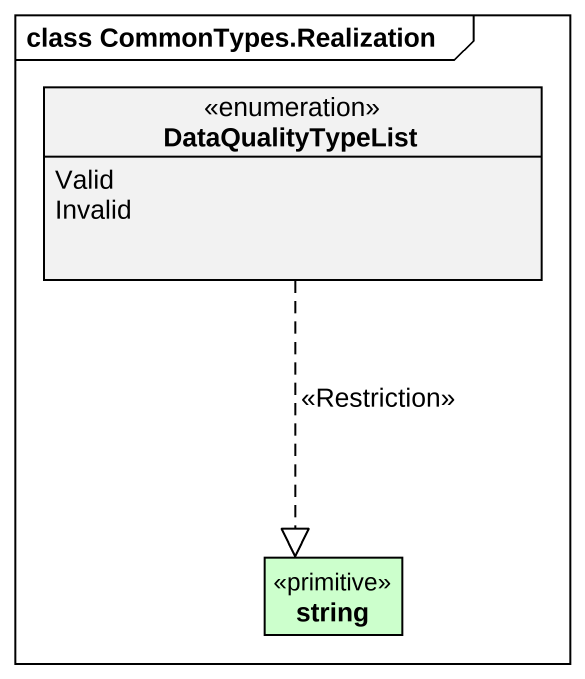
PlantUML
@startuml
mainframe class CommonTypes.Realization
hide circle
hide empty members
enum DataQualityTypeList {
  Valid
  Invalid
}
class string <<primitive>> #CCFFCC
DataQualityTypeList ..|> string : <<Restriction>>
@enduml
